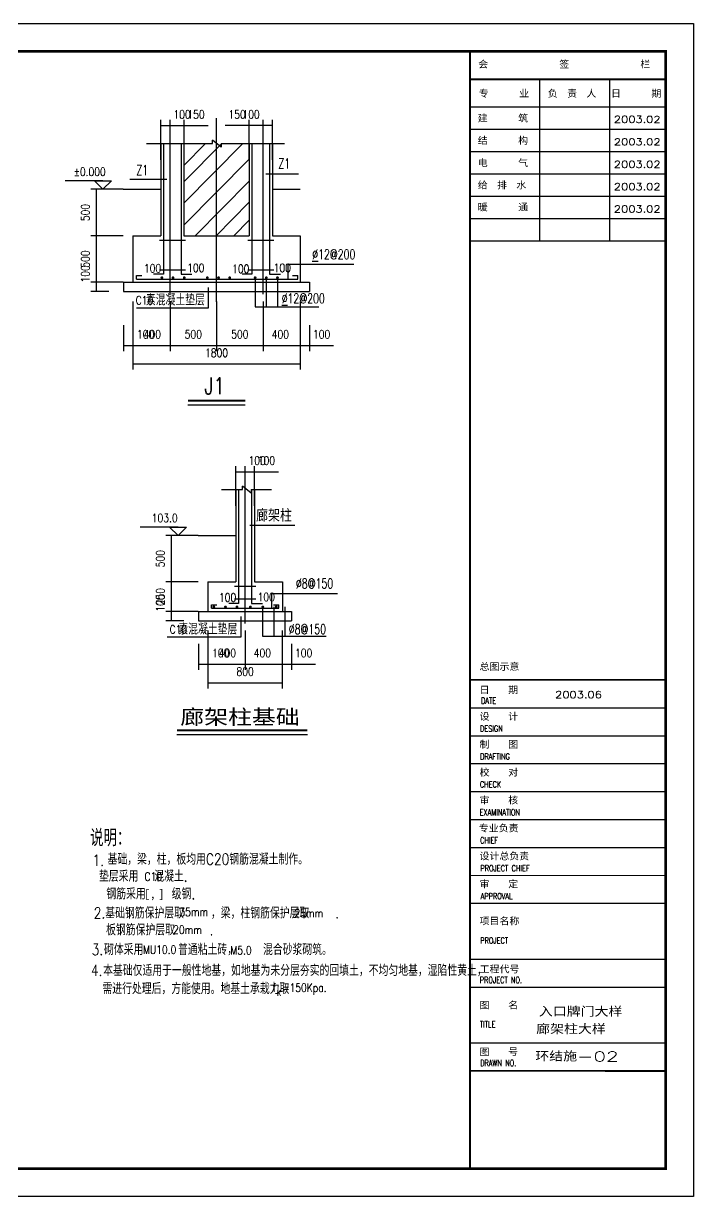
# Model space of a CAD drawing. Extents: x 0 to 180077, y 0 to 85122.
# Drawn here: x 96067 to 120049, y 45 to 42045 of the extents above; entities that cross this region are included whole.
import ezdxf
from ezdxf.enums import TextEntityAlignment as Align

# ---------------------------------------------------------------- set-up
doc = ezdxf.new("R2010")
doc.units = 0
doc.header["$LTSCALE"] = 1000
doc.header["$MEASUREMENT"] = 0
for name, color, linetype in [('2', 2, 'Continuous'), ('4', 4, 'Continuous'), ('ASD_BAR', 1, 'Continuous'), ('D', 3, 'Continuous'), ('GJ', 5, 'Continuous'), ('PUB_DIM', 3, 'Continuous'), ('PUB_TEXT', 7, 'Continuous'), ('PUB_TITLE', 4, 'Continuous'), ('T', 7, 'Continuous'), ('TEXT', 3, 'Continuous'), ('TK', 7, 'Continuous'), ('粗可见', 140, 'Continuous'), ('细可见', 14, 'Continuous')]:
    doc.layers.add(name, color=color, linetype=linetype)
doc.styles.add('_HZHT', font='txt.shx', dxfattribs={"width": 1.5, "bigfont": 'HZHT.shx'})
doc.styles.add('_HZXY', font='txt.shx', dxfattribs={"width": 1.7, "bigfont": 'HZXY.shx'})
doc.styles.add('_ST64F', font='txt.shx', dxfattribs={"width": 1.5, "bigfont": 'ST64F.shx'})
doc.styles.add('ASDDIM', font='SIMPLEX.shx', dxfattribs={"width": 0.8, "bigfont": 'HZTXT.shx'})
doc.styles.add('DIM_FONT', font='SIMPLEX.shx', dxfattribs={"width": 0.8})
doc.styles.add('HZ', font='txt.shx', dxfattribs={"width": 0.7, "bigfont": 'hztxt.shx'})
doc.styles.add('ROMANS', font='ROMANS', dxfattribs={"width": 0.7})
doc.styles.add('SIM', font='txt1.shx', dxfattribs={"width": 0.8, "bigfont": 'bigfont.shx'})
doc.styles.add('SIMP', font='TXT.shx', dxfattribs={"width": 0.8, "bigfont": 'HZTXT.shx'})
doc.styles.add('TXT', font='txt')
doc.dimstyles.new('ASD25IN100', dxfattribs={"dimscale": 100, "dimtxt": 3, "dimasz": 0.01, "dimexe": 2, "dimexo": 3.5, "dimgap": 1.5, "dimtad": 0, "dimdec": 0, "dimlfac": 0.25, "dimzin": 0, "dimdsep": 46, "dimtxsty": 'ASDDIM', "dimcen": 0, "dimdle": 100, "dimclrd": 3, "dimclre": 3, "dimclrt": 7, "dimadec": 0, "dimazin": 0, "dimtfac": 1, "dimtdec": 0, "dimtmove": 2, "dimatfit": 3, "dimfxl": 1, "dimtvp": 1, "dimtolj": 1, "dimtzin": 0, "dimarcsym": 0})

# ---------------------------------------------------------------- blocks, each defined once
blk = doc.blocks.new('*U29')
at = {"color": 3, "lineweight": -2}
for p, q in [((99981, 30749), (99981, 29653)), ((105975, 30749), (105975, 29653)), ((99982, 29853), (105974, 29853)), ((99982, 29853), (105974, 29853))]:
    blk.add_line(p, q, dxfattribs=at)
at = {"color": 3}
for points in [[(99981, 29853), (99982, 29852), (99982, 29853)], [(105975, 29853), (105974, 29852), (105974, 29853)]]:
    blk.add_solid(points, dxfattribs=at)
at = {"color": 7, "insert": (102978, 30253), "char_height": 300, "width": 0.000000001, "attachment_point": 5, "style": 'ASDDIM'}
blk.add_mtext('1800', dxfattribs=at)
blk = doc.blocks.new('*U127')
at = {"color": 3, "lineweight": -2}
for p, q in [((101313, 32094), (101313, 30317)), ((102978, 32094), (102978, 30317)), ((101314, 30517), (102977, 30517)), ((101314, 30517), (102977, 30517))]:
    blk.add_line(p, q, dxfattribs=at)
at = {"color": 3}
for points in [[(101313, 30517), (101314, 30516), (101314, 30517)], [(102978, 30517), (102977, 30516), (102977, 30517)]]:
    blk.add_solid(points, dxfattribs=at)
at = {"color": 7, "insert": (102146, 30917), "char_height": 300, "width": 0.000000001, "attachment_point": 5, "style": 'ASDDIM'}
blk.add_mtext('500', dxfattribs=at)
blk = doc.blocks.new('*U178')
at = {"color": 3, "lineweight": -2}
for p, q in [((99648, 31246), (99648, 30317)), ((99981, 31246), (99981, 30317)), ((99648, 30517), (100868, 30517)), ((99648, 30517), (100868, 30517)), ((99649, 30517), (99980, 30517)), ((99649, 30517), (99980, 30517))]:
    blk.add_line(p, q, dxfattribs=at)
at = {"color": 3}
for points in [[(99648, 30517), (99649, 30516), (99649, 30517)], [(99981, 30517), (99980, 30516), (99980, 30517)]]:
    blk.add_solid(points, dxfattribs=at)
at = {"color": 7, "insert": (100439, 30917), "char_height": 300, "width": 0.000000001, "attachment_point": 5, "style": 'ASDDIM'}
blk.add_mtext('100', dxfattribs=at)
blk = doc.blocks.new('*U192')
at = {"color": 3, "lineweight": -2}
for p, q in [((99981, 32094), (99981, 30317)), ((101313, 32094), (101313, 30317)), ((99982, 30517), (101312, 30517)), ((99982, 30517), (101312, 30517))]:
    blk.add_line(p, q, dxfattribs=at)
at = {"color": 3}
for points in [[(99981, 30517), (99982, 30516), (99982, 30517)], [(101313, 30517), (101312, 30516), (101312, 30517)]]:
    blk.add_solid(points, dxfattribs=at)
at = {"color": 7, "insert": (100681, 30917), "char_height": 300, "width": 0.000000001, "attachment_point": 5, "style": 'ASDDIM'}
blk.add_mtext('400', dxfattribs=at)
blk = doc.blocks.new('*U203')
at = {"color": 3, "lineweight": -2}
for p, q in [((98679, 32779), (98679, 33380)), ((98679, 32779), (98679, 33380)), ((99117, 32779), (98479, 32779)), ((98679, 32447), (98679, 32778)), ((98679, 32447), (98679, 32778)), ((99117, 32446), (98479, 32446))]:
    blk.add_line(p, q, dxfattribs=at)
at = {"color": 3}
for points in [[(98679, 32779), (98679, 32778), (98678, 32778)], [(98679, 32446), (98679, 32447), (98678, 32447)]]:
    blk.add_solid(points, dxfattribs=at)
at = {"color": 7, "insert": (98279, 33080), "char_height": 300, "width": 0.000000001, "attachment_point": 5, "rotation": 90, "style": 'ASDDIM'}
blk.add_mtext('100', dxfattribs=at)
blk = doc.blocks.new('*U204')
at = {"color": 3, "lineweight": -2}
for p, q in [((100980, 37167), (100980, 38589)), ((100981, 38389), (101312, 38389)), ((100981, 38389), (101312, 38389)), ((101313, 37167), (101313, 38589)), ((101313, 38389), (102172, 38389)), ((101313, 38389), (102172, 38389))]:
    blk.add_line(p, q, dxfattribs=at)
at = {"color": 3}
for points in [[(100980, 38389), (100981, 38389), (100981, 38389)], [(101313, 38389), (101312, 38389), (101312, 38389)]]:
    blk.add_solid(points, dxfattribs=at)
at = {"color": 7, "insert": (101743, 38789), "char_height": 300, "width": 0.000000001, "attachment_point": 5, "style": 'ASDDIM'}
blk.add_mtext('100', dxfattribs=at)
blk = doc.blocks.new('*U205')
at = {"color": 3, "lineweight": -2}
for p, q in [((101313, 37167), (101313, 38589)), ((101314, 38389), (101812, 38389)), ((101314, 38389), (101812, 38389)), ((101813, 37167), (101813, 38589)), ((101813, 38389), (102672, 38389)), ((101813, 38389), (102672, 38389))]:
    blk.add_line(p, q, dxfattribs=at)
at = {"color": 3}
for points in [[(101313, 38389), (101314, 38389), (101314, 38389)], [(101813, 38389), (101812, 38389), (101812, 38389)]]:
    blk.add_solid(points, dxfattribs=at)
at = {"color": 7, "insert": (102243, 38789), "char_height": 300, "width": 0.000000001, "attachment_point": 5, "style": 'ASDDIM'}
blk.add_mtext('150', dxfattribs=at)
blk = doc.blocks.new('*U206')
at = {"color": 3, "lineweight": -2}
for p, q in [((99631, 34444), (98479, 34444)), ((98679, 32780), (98679, 34443)), ((98679, 32780), (98679, 34443)), ((99631, 32779), (98479, 32779))]:
    blk.add_line(p, q, dxfattribs=at)
at = {"color": 3}
for points in [[(98679, 34444), (98679, 34443), (98678, 34443)], [(98679, 32779), (98679, 32780), (98678, 32780)]]:
    blk.add_solid(points, dxfattribs=at)
at = {"color": 7, "insert": (98279, 33611), "char_height": 300, "width": 0.000000001, "attachment_point": 5, "rotation": 90, "style": 'ASDDIM'}
blk.add_mtext('500', dxfattribs=at)
blk = doc.blocks.new('*U207')
at = {"color": 3, "lineweight": -2}
for p, q in [((105975, 31246), (105975, 30317)), ((106308, 31246), (106308, 30317)), ((105976, 30517), (106307, 30517)), ((105976, 30517), (106307, 30517)), ((106308, 30517), (107167, 30517)), ((106308, 30517), (107167, 30517))]:
    blk.add_line(p, q, dxfattribs=at)
at = {"color": 3}
for points in [[(105975, 30517), (105976, 30516), (105976, 30517)], [(106308, 30517), (106307, 30516), (106307, 30517)]]:
    blk.add_solid(points, dxfattribs=at)
at = {"color": 7, "insert": (106738, 30917), "char_height": 300, "width": 0.000000001, "attachment_point": 5, "style": 'ASDDIM'}
blk.add_mtext('100', dxfattribs=at)
blk = doc.blocks.new('*U208')
at = {"color": 3, "lineweight": -2}
for p, q in [((104643, 32094), (104643, 30317)), ((105975, 32094), (105975, 30317)), ((104644, 30517), (105974, 30517)), ((104644, 30517), (105974, 30517))]:
    blk.add_line(p, q, dxfattribs=at)
at = {"color": 3}
for points in [[(104643, 30517), (104644, 30516), (104644, 30517)], [(105975, 30517), (105974, 30516), (105974, 30517)]]:
    blk.add_solid(points, dxfattribs=at)
at = {"color": 7, "insert": (105261, 30917), "char_height": 300, "width": 0.000000001, "attachment_point": 5, "style": 'ASDDIM'}
blk.add_mtext('400', dxfattribs=at)
blk = doc.blocks.new('*U217')
at = {"color": 3, "lineweight": -2}
for p, q in [((104643, 38389), (103784, 38389)), ((104643, 38389), (103784, 38389)), ((104643, 37167), (104643, 38589)), ((104975, 38389), (104644, 38389)), ((104975, 38389), (104644, 38389)), ((104976, 37167), (104976, 38589))]:
    blk.add_line(p, q, dxfattribs=at)
at = {"color": 3}
for points in [[(104643, 38389), (104644, 38389), (104644, 38389)], [(104976, 38389), (104975, 38389), (104975, 38389)]]:
    blk.add_solid(points, dxfattribs=at)
at = {"color": 7, "insert": (104213, 38789), "char_height": 300, "width": 0.000000001, "attachment_point": 5, "style": 'ASDDIM'}
blk.add_mtext('100', dxfattribs=at)
blk = doc.blocks.new('*U231')
at = {"color": 3, "lineweight": -2}
for p, q in [((104144, 38389), (103284, 38389)), ((104144, 38389), (103284, 38389)), ((104144, 37167), (104144, 38589)), ((104642, 38389), (104145, 38389)), ((104642, 38389), (104145, 38389)), ((104643, 37167), (104643, 38589))]:
    blk.add_line(p, q, dxfattribs=at)
at = {"color": 3}
for points in [[(104144, 38389), (104145, 38389), (104145, 38389)], [(104643, 38389), (104642, 38389), (104642, 38389)]]:
    blk.add_solid(points, dxfattribs=at)
at = {"color": 7, "insert": (103713, 38789), "char_height": 300, "width": 0.000000001, "attachment_point": 5, "style": 'ASDDIM'}
blk.add_mtext('150', dxfattribs=at)
blk = doc.blocks.new('*U244')
at = {"color": 3, "lineweight": -2}
for p, q in [((102978, 32094), (102978, 30317)), ((104643, 32094), (104643, 30317)), ((102979, 30517), (104642, 30517)), ((102979, 30517), (104642, 30517))]:
    blk.add_line(p, q, dxfattribs=at)
at = {"color": 3}
for points in [[(102978, 30517), (102979, 30516), (102979, 30517)], [(104643, 30517), (104642, 30516), (104642, 30517)]]:
    blk.add_solid(points, dxfattribs=at)
at = {"color": 7, "insert": (103811, 30917), "char_height": 300, "width": 0.000000001, "attachment_point": 5, "style": 'ASDDIM'}
blk.add_mtext('500', dxfattribs=at)
blk = doc.blocks.new('*U302')
at = {"color": 3, "lineweight": -2}
for p, q in [((99631, 36109), (98479, 36109)), ((98679, 34445), (98679, 36108)), ((98679, 34445), (98679, 36108)), ((99631, 34444), (98479, 34444))]:
    blk.add_line(p, q, dxfattribs=at)
at = {"color": 3}
for points in [[(98679, 36109), (98679, 36108), (98678, 36108)], [(98679, 34444), (98679, 34445), (98678, 34445)]]:
    blk.add_solid(points, dxfattribs=at)
at = {"color": 7, "insert": (98279, 35276), "char_height": 300, "width": 0.000000001, "attachment_point": 5, "rotation": 90, "style": 'ASDDIM'}
blk.add_mtext('500', dxfattribs=at)
blk = doc.blocks.new('*U1')
at = {"color": 3, "lineweight": -2}
for p, q in [((102668, 19336), (102668, 18240)), ((105332, 19484), (105332, 18240)), ((102669, 18440), (105331, 18440)), ((102669, 18440), (105331, 18440))]:
    blk.add_line(p, q, dxfattribs=at)
at = {"color": 3}
for points in [[(102668, 18440), (102669, 18440), (102669, 18440)], [(105332, 18440), (105331, 18440), (105331, 18440)]]:
    blk.add_solid(points, dxfattribs=at)
at = {"color": 7, "insert": (104000, 18840), "char_height": 300, "width": 0.000000001, "attachment_point": 5, "style": 'ASDDIM'}
blk.add_mtext('800', dxfattribs=at)
blk = doc.blocks.new('*U16')
at = {"color": 3, "lineweight": -2}
for p, q in [((102335, 19834), (102335, 18904)), ((102668, 19834), (102668, 18904)), ((102335, 19104), (103555, 19104)), ((102335, 19104), (103555, 19104)), ((102336, 19104), (102667, 19104)), ((102336, 19104), (102667, 19104))]:
    blk.add_line(p, q, dxfattribs=at)
at = {"color": 3}
for points in [[(102335, 19104), (102336, 19104), (102336, 19104)], [(102668, 19104), (102667, 19104), (102667, 19104)]]:
    blk.add_solid(points, dxfattribs=at)
at = {"color": 7, "insert": (103126, 19504), "char_height": 300, "width": 0.000000001, "attachment_point": 5, "style": 'ASDDIM'}
blk.add_mtext('100', dxfattribs=at)
blk = doc.blocks.new('*U139')
at = {"color": 3, "lineweight": -2}
for p, q in [((102668, 20309), (102668, 18904)), ((104000, 20309), (104000, 18904)), ((102669, 19104), (103999, 19104)), ((102669, 19104), (103999, 19104))]:
    blk.add_line(p, q, dxfattribs=at)
at = {"color": 3}
for points in [[(102668, 19104), (102669, 19104), (102669, 19104)], [(104000, 19104), (103999, 19104), (103999, 19104)]]:
    blk.add_solid(points, dxfattribs=at)
at = {"color": 7, "insert": (103367, 19504), "char_height": 300, "width": 0.000000001, "attachment_point": 5, "style": 'ASDDIM'}
blk.add_mtext('400', dxfattribs=at)
blk = doc.blocks.new('*U177')
at = {"color": 3, "lineweight": -2}
for p, q in [((101365, 20993), (101365, 21594)), ((101365, 20993), (101365, 21594)), ((101803, 20993), (101165, 20993)), ((101803, 20660), (101165, 20660)), ((101365, 20661), (101365, 20992)), ((101365, 20661), (101365, 20992))]:
    blk.add_line(p, q, dxfattribs=at)
at = {"color": 3}
for points in [[(101365, 20993), (101365, 20992), (101365, 20992)], [(101365, 20660), (101365, 20661), (101365, 20661)]]:
    blk.add_solid(points, dxfattribs=at)
at = {"color": 7, "insert": (100965, 21294), "char_height": 300, "width": 0.000000001, "attachment_point": 5, "rotation": 90, "style": 'ASDDIM'}
blk.add_mtext('100', dxfattribs=at)
blk = doc.blocks.new('*U189')
at = {"color": 3, "lineweight": -2}
for p, q in [((103667, 24773), (103667, 26195)), ((104000, 24773), (104000, 26195)), ((103668, 25995), (103999, 25995)), ((103668, 25995), (103999, 25995)), ((104000, 25995), (104859, 25995)), ((104000, 25995), (104859, 25995))]:
    blk.add_line(p, q, dxfattribs=at)
at = {"color": 3}
for points in [[(103667, 25995), (103668, 25995), (103668, 25995)], [(104000, 25995), (103999, 25995), (103999, 25995)]]:
    blk.add_solid(points, dxfattribs=at)
at = {"color": 7, "insert": (104430, 26395), "char_height": 300, "width": 0.000000001, "attachment_point": 5, "style": 'ASDDIM'}
blk.add_mtext('100', dxfattribs=at)
blk = doc.blocks.new('*U202')
at = {"color": 3, "lineweight": -2}
for p, q in [((104000, 24773), (104000, 26195)), ((104334, 24773), (104334, 26195)), ((104001, 25995), (104333, 25995)), ((104001, 25995), (104333, 25995)), ((104334, 25995), (105193, 25995)), ((104334, 25995), (105193, 25995))]:
    blk.add_line(p, q, dxfattribs=at)
at = {"color": 3}
for points in [[(104000, 25995), (104001, 25995), (104001, 25995)], [(104334, 25995), (104333, 25995), (104333, 25995)]]:
    blk.add_solid(points, dxfattribs=at)
at = {"color": 7, "insert": (104764, 26395), "char_height": 300, "width": 0.000000001, "attachment_point": 5, "style": 'ASDDIM'}
blk.add_mtext('100', dxfattribs=at)
blk = doc.blocks.new('*U214')
at = {"color": 3, "lineweight": -2}
for p, q in [((102318, 22050), (101165, 22050)), ((101365, 20994), (101365, 22049)), ((101365, 20994), (101365, 22049)), ((102318, 20993), (101165, 20993))]:
    blk.add_line(p, q, dxfattribs=at)
at = {"color": 3}
for points in [[(101365, 22050), (101365, 22049), (101365, 22049)], [(101365, 20993), (101365, 20994), (101365, 20994)]]:
    blk.add_solid(points, dxfattribs=at)
at = {"color": 7, "insert": (100965, 21522), "char_height": 300, "width": 0.000000001, "attachment_point": 5, "rotation": 90, "style": 'ASDDIM'}
blk.add_mtext('250', dxfattribs=at)
blk = doc.blocks.new('*U227')
at = {"color": 3, "lineweight": -2}
for p, q in [((105332, 19834), (105332, 18904)), ((105665, 19834), (105665, 18904)), ((105333, 19104), (105664, 19104)), ((105333, 19104), (105664, 19104)), ((105665, 19104), (106524, 19104)), ((105665, 19104), (106524, 19104))]:
    blk.add_line(p, q, dxfattribs=at)
at = {"color": 3}
for points in [[(105332, 19104), (105333, 19104), (105333, 19104)], [(105665, 19104), (105664, 19104), (105664, 19104)]]:
    blk.add_solid(points, dxfattribs=at)
at = {"color": 7, "insert": (106095, 19504), "char_height": 300, "width": 0.000000001, "attachment_point": 5, "style": 'ASDDIM'}
blk.add_mtext('100', dxfattribs=at)
blk = doc.blocks.new('*U239')
at = {"color": 3, "lineweight": -2}
for p, q in [((104000, 20309), (104000, 18904)), ((105332, 20309), (105332, 18904)), ((104001, 19104), (105331, 19104)), ((104001, 19104), (105331, 19104))]:
    blk.add_line(p, q, dxfattribs=at)
at = {"color": 3}
for points in [[(104000, 19104), (104001, 19104), (104001, 19104)], [(105332, 19104), (105331, 19104), (105331, 19104)]]:
    blk.add_solid(points, dxfattribs=at)
at = {"color": 7, "insert": (104617, 19504), "char_height": 300, "width": 0.000000001, "attachment_point": 5, "style": 'ASDDIM'}
blk.add_mtext('400', dxfattribs=at)
blk = doc.blocks.new('*U112')
at = {"color": 3, "lineweight": -2}
for p, q in [((102318, 23715), (101165, 23715)), ((101365, 22051), (101365, 23714)), ((101365, 22051), (101365, 23714)), ((102318, 22050), (101165, 22050))]:
    blk.add_line(p, q, dxfattribs=at)
at = {"color": 3}
for points in [[(101365, 23715), (101365, 23714), (101365, 23714)], [(101365, 22050), (101365, 22051), (101365, 22051)]]:
    blk.add_solid(points, dxfattribs=at)
at = {"color": 7, "insert": (100965, 22882), "char_height": 300, "width": 0.000000001, "attachment_point": 5, "rotation": 90, "style": 'ASDDIM'}
blk.add_mtext('500', dxfattribs=at)

msp = doc.modelspace()

# ---------------------------------------------------------------- linework, layer by layer
at = {"layer": 'ASD_BAR', "linetype": 'Continuous'}
for points in [[(100995.9, 32941.8, 50, 50, 1), (101045.9, 32941.8, 50, 50, 1)], [(101395.9, 32941.8, 50, 50, 1), (101445.9, 32941.8, 50, 50, 1)], [(101795.9, 32941.8, 50, 50, 1), (101845.9, 32941.8, 50, 50, 1)], [(102623, 32941.8, 50, 50, 1), (102673, 32941.8, 50, 50, 1)], [(103023, 32941.8, 50, 50, 1), (103073, 32941.8, 50, 50, 1)], [(103423, 32941.8, 50, 50, 1), (103473, 32941.8, 50, 50, 1)], [(104333.7, 32941.8, 50, 50, 1), (104383.7, 32941.8, 50, 50, 1)], [(104733.7, 32941.8, 50, 50, 1), (104783.7, 32941.8, 50, 50, 1)], [(105133.7, 32941.8, 50, 50, 1), (105183.7, 32941.8, 50, 50, 1)], [(102854.6, 21156.3, 50, 50, 1), (102904.6, 21156.3, 50, 50, 1)], [(103272.5, 21156.3, 50, 50, 1), (103322.5, 21156.3, 50, 50, 1)], [(103682.3, 21156.3, 50, 50, 1), (103732.3, 21156.3, 50, 50, 1)], [(104164.7, 21156.3, 50, 50, 1), (104214.7, 21156.3, 50, 50, 1)], [(104608.7, 21156.3, 50, 50, 1), (104658.7, 21156.3, 50, 50, 1)], [(105090.2, 21156.3, 50, 50, 1), (105140.2, 21156.3, 50, 50, 1)]]:
    msp.add_lwpolyline(points, format="xyseb", close=True, dxfattribs=at)
at = {"layer": 'D'}
msp.add_lwpolyline([(101955, 28394.2), (104004.5, 28394.2)], dxfattribs=at)
at = {"layer": 'GJ'}
for p, q in [((101080, 37749.9), (101080, 33065.7)), ((101712.7, 37749.9), (101712.7, 33065.7)), ((104243.5, 37749.9), (104243.5, 33065.7)), ((104876.2, 37749.9), (104876.2, 33065.7)), ((99631.1, 36108.8), (100980.1, 36108.8)), ((104976.1, 36108.8), (105975.1, 36108.8)), ((100935.3, 34291.3), (101861.9, 34291.3)), ((104098.8, 34291.3), (105025.4, 34291.3)), ((100935.3, 33227.1), (101861.9, 33227.1)), ((104098.8, 33227.1), (105025.4, 33227.1)), ((100112.4, 33021.1), (100298.1, 33021.1)), ((100112.4, 32895.3), (100112.4, 33021.1)), ((100112.4, 32895.3), (105881.6, 32895.3)), ((101080, 33065.7), (100725.7, 33065.7)), ((101712.7, 33065.7), (102098.7, 33065.7)), ((104243.5, 33065.7), (103889.2, 33065.7)), ((104876.2, 33065.7), (105262.2, 33065.7)), ((105696, 33021.1), (105881.6, 33021.1)), ((105881.6, 32895.3), (105881.6, 33021.1)), ((103766.4, 25356.1), (103766.4, 21280.2)), ((104234.1, 25356.1), (104234.1, 21280.2)), ((102317.5, 23715), (103666.5, 23715)), ((103621.8, 21897.5), (104383.4, 21897.5)), ((103621.8, 21441.6), (104383.4, 21441.6)), ((102798.9, 21235.6), (102984.5, 21235.6)), ((102798.9, 21109.8), (102798.9, 21235.6)), ((102798.9, 21109.8), (105202.9, 21109.8)), ((103766.4, 21280.2), (103412.2, 21280.2)), ((104234.1, 21280.2), (104620.1, 21280.2)), ((105017.3, 21235.6), (105202.9, 21235.6)), ((105202.9, 21109.8), (105202.9, 21235.6))]:
    msp.add_line(p, q, dxfattribs=at)
at = {"layer": 'PUB_DIM'}
for p, q in [((98913.3, 36408.8), (97560.6, 36408.8)), ((98613.3, 36408.8), (99213.3, 36408.8)), ((98913.3, 36108.8), (98613.3, 36408.8)), ((99213.3, 36408.8), (98913.3, 36108.8)), ((101599.7, 24015), (100247, 24015)), ((101299.7, 24015), (101899.7, 24015)), ((101599.7, 23715), (101299.7, 24015)), ((101899.7, 24015), (101599.7, 23715))]:
    msp.add_line(p, q, dxfattribs=at)
at = {"layer": 'PUB_TEXT', "linetype": 'Continuous'}
msp.add_lwpolyline([(101955, 28544.2, 70, 70, 0), (104004.5, 28544.2, 70, 70, 0)], format="xyseb", dxfattribs=at)
at = {"layer": 'PUB_TEXT'}
msp.add_lwpolyline([(101560.1, 16735.3, 70, 70, 0), (106229.1, 16735.3, 70, 70, 0)], format="xyseb", dxfattribs=at)
msp.add_lwpolyline([(101560.1, 16585.3), (106229.1, 16585.3)], dxfattribs=at)
at = {"layer": 'PUB_TITLE'}
msp.add_lwpolyline([(60648.7, 45.2), (60648.7, 42045.2), (120048.7, 42045.2), (120048.7, 45.2)], close=True, dxfattribs=at)
msp.add_lwpolyline([(63148.7, 1045.2, 100, 100, 0), (119048.7, 1045.2, 100, 100, 0), (119048.7, 41045.2, 100, 100, 0), (63148.7, 41045.2, 100, 100, 0)], format="xyseb", close=True, dxfattribs=at)
at = {"layer": 'TEXT'}
for p, q in [((104746.4, 36658.6), (105906.1, 36658.6)), ((101195, 36459.5), (99872.3, 36459.5)), ((105538.3, 32895.3), (105538.3, 33427.3)), ((105538.3, 33427.3), (107893.7, 33427.3)), ((104358.7, 32941.8), (104358.7, 31896.2)), ((104758.7, 32941.8), (104758.7, 31896.2)), ((105158.7, 32941.8), (105158.7, 31896.2)), ((102680.4, 32597), (102680.4, 31853.8)), ((102680.4, 31853.8), (100109.3, 31853.8)), ((104358.7, 31896.2), (106640.6, 31896.2)), ((105780.3, 24065.6), (104173, 24065.6)), ((104954.5, 21109.8), (104954.5, 21641.8)), ((104954.5, 21641.8), (107309.8, 21641.8)), ((104624.2, 21156.3), (104624.2, 20110.7)), ((105024.2, 21156.3), (105024.2, 20110.7)), ((105424.2, 21156.3), (105424.2, 20110.7)), ((103842.6, 20811.6), (103842.6, 20068.4)), ((103842.6, 20068.4), (101213.5, 20068.4)), ((104624.2, 20110.7), (106906.2, 20110.7))]:
    msp.add_line(p, q, dxfattribs=at)
at = {"layer": 'TK'}
for p, q in [((114550.8, 34245.1), (114551.2, 40045.1)), ((117050.8, 34244.9), (117051.2, 40044.9)), ((119051.2, 39044.7), (112051.2, 39045.3)), ((119051.1, 38244.7), (112051.1, 38245.3)), ((119051.1, 37444.7), (112051.1, 37445.3)), ((119051, 36644.7), (112051, 36645.3)), ((119050.9, 35844.7), (112050.9, 35845.3)), ((119050.9, 35044.7), (112050.9, 35045.3)), ((119050.8, 34244.7), (112050.8, 34245.3)), ((112049.7, 18545.9), (119049.7, 18545.4)), ((112049.7, 18545.4), (119049.7, 18544.9)), ((112049.6, 17545.4), (119049.6, 17544.9)), ((112049.5, 16545.4), (119049.5, 16544.9)), ((112049.5, 15545.4), (119049.5, 15544.9)), ((112049.4, 14545.4), (119049.4, 14544.9)), ((112049.3, 13545.4), (119049.3, 13544.9)), ((112049.2, 12545.4), (119049.2, 12544.9)), ((112049.2, 11545.4), (119049.2, 11544.9)), ((112049.1, 10545.4), (119049.1, 10544.9)), ((112048.9, 8545.4), (119048.9, 8544.9)), ((112048.9, 7545.4), (119048.9, 7544.9)), ((112048.7, 5545.4), (119048.7, 5544.9))]:
    msp.add_line(p, q, dxfattribs=at)
for points in [[(112048.4, 1045.4, 70, 70, 0), (112051.3, 41045.3, 70, 70, 0)], [(112051.2, 40045.3, 70, 70, 0), (119051.2, 40044.7, 70, 70, 0)], [(112049.7, 18545.4, 70, 70, 0), (119049.7, 18544.9, 70, 70, 0)], [(112048.7, 4545.4, 70, 70, 0), (119048.7, 4544.9, 70, 70, 0)]]:
    msp.add_lwpolyline(points, format="xyseb", dxfattribs=at)
at = {"layer": '粗可见'}
for p, q in [((103143.4, 37622), (102834.4, 37869)), ((102834.4, 37749.9), (102834.4, 37869)), ((100469.1, 37749.9), (102834.4, 37749.9)), ((100980.1, 37749.9), (100980.1, 34443.8)), ((101812.6, 37749.9), (101812.6, 34443.8)), ((101812.6, 36964.4), (102588, 37749.9)), ((101812.6, 36373.2), (103171.7, 37749.9)), ((101812.6, 35612.8), (103922.4, 37749.9)), ((103143.4, 37749.9), (105410, 37749.9)), ((103143.4, 37749.9), (103143.4, 37622)), ((104143.6, 37749.9), (104143.6, 34443.8)), ((104976.1, 37749.9), (104976.1, 34443.8)), ((101812.6, 34821.4), (104143.6, 37182.6)), ((102208.2, 34443.8), (104143.6, 36404.3)), ((102965.5, 34443.8), (104136.2, 35629.6)), ((103595.4, 34443.8), (104143.6, 34999)), ((99981.1, 34443.8), (100980.1, 34443.8)), ((99981.1, 34443.8), (99981.1, 32778.8)), ((101812.6, 34443.8), (104143.6, 34443.8)), ((104976.1, 34443.8), (105975.1, 34443.8)), ((105975.1, 34443.8), (105975.1, 32778.8)), ((99648.1, 32778.8), (106308.1, 32778.8)), ((99648.1, 32778.8), (99648.1, 32445.8)), ((106308.1, 32778.8), (106308.1, 32445.8)), ((99648.1, 32445.8), (106308.1, 32445.8)), ((103155.6, 25356.1), (103905, 25356.1)), ((103666.5, 25356.1), (103666.5, 22050)), ((104214, 25228.1), (103905, 25475.2)), ((103905, 25356.1), (103905, 25475.2)), ((104214, 25356.1), (104943.3, 25356.1)), ((104214, 25356.1), (104214, 25228.1)), ((104334, 25356.1), (104334, 22050)), ((102667.5, 22050), (103666.5, 22050)), ((102667.5, 22050), (102667.5, 20993.3)), ((104334, 22050), (105333, 22050)), ((105333, 22050), (105333, 20993.3)), ((102334.5, 20993.3), (105666, 20993.3)), ((102334.5, 20993.3), (102334.5, 20660.3)), ((102334.5, 20660.3), (105666, 20660.3)), ((105666, 20993.3), (105666, 20660.3))]:
    msp.add_line(p, q, dxfattribs=at)
at = {"layer": '细可见'}
for p, q in [((102978.1, 32079.4), (102978.1, 38650.1)), ((101313.1, 32351.4), (101313.1, 38170.3)), ((104643.1, 32351.4), (104643.1, 38202.8)), ((103999.5, 20565.9), (103999.5, 25776.4))]:
    msp.add_line(p, q, dxfattribs=at)

# ---------------------------------------------------------------- texts
at = {"color": 3, "style": 'HZ', "width": 0.7}
for s, p in [('Z1', (100110.3, 36618.3)), ('Z1', (105191.7, 36855.5)), ('%%U%%c%%u12@200', (106402.6, 33604.9)), ('%%U%%c%%u12@200', (105309.5, 32027.2)), ('%%c8@150', (105818.8, 21819.5)), ('%%c8@150', (105562.8, 20182.6))]:
    msp.add_text(s, height=350, dxfattribs=at).set_placement(p)
at = {"layer": '2', "style": 'ROMANS', "width": 0.7}
for s, p in [('DATE', (112717.9, 17689.7)), ('DESIGN', (112814.6, 16689.7)), ('DRAFTING', (112944.4, 15689.7)), ('CHECK', (112783, 14689.7)), ('EXAMINATION', (113115.1, 13689.6)), ('TITLE', (112679.4, 6102)), ('DRAWN NO.', (113058.8, 4714.5))]:
    msp.add_text(s, height=220, rotation=359.99582, dxfattribs=at).set_placement(p, align=Align.CENTER)
for s, p in [('CHIEF', (112408.9, 12689.7)), ('PROJECT CHIEF', (112421.7, 11689.7)), ('APPROVAL', (112429.4, 10689.7)), ('PROJECT', (112415.3, 9102)), ('PROJECT NO.', (112400.1, 7689.7))]:
    msp.add_text(s, height=220, rotation=359.99582, dxfattribs=at).set_placement(p)
at = {"layer": '4'}
for s, height, style, width, p in [('2003.02', 250, 'SIM', 1.2, (117198.5, 38482.1)), ('2003.02', 250, 'SIM', 1.2, (117198.5, 37682.1)), ('2003.02', 250, 'SIM', 1.2, (117198.4, 36882.1)), ('2003.02', 250, 'SIM', 1.2, (117198.3, 36082.1)), ('2003.02', 250, 'SIM', 1.2, (117198.3, 35282.1)), ('2003.06', 250, 'SIM', 1.2, (115095.7, 17883.6)), ('入口牌门大样', 350, '_HZHT', 1.5, (114512.8, 6484)), ('廊架柱大样', 350, '_HZHT', 1.5, (114416.8, 5859.3)), ('环结施-02', 350, '_HZHT', 1.5, (114386.6, 4883.4))]:
    msp.add_text(s, height=height, rotation=359.99582, dxfattribs=dict(at, style=style, width=width)).set_placement(p)
at = {"layer": 'PUB_DIM', "style": 'DIM_FONT', "width": 0.8}
for s, p in [('%%p0.000', (98435.1, 36735.3)), ('103.0', (101121.6, 24341.4))]:
    msp.add_text(s, height=300, dxfattribs=at).set_placement(p, align=Align.MIDDLE)
at = {"layer": 'PUB_TEXT', "linetype": 'Continuous', "style": 'SIMP', "width": 0.8}
msp.add_text('J1', height=600, dxfattribs=at).set_placement((102538.4, 28767.3))
at = {"layer": 'PUB_TEXT', "style": '_ST64F'}
msp.add_text('廊架柱', height=450, dxfattribs=at).set_placement((104393.4, 24203.3))
at = {"layer": 'PUB_TEXT', "style": '_ST64F', "width": 1.5}
msp.add_text('廊架柱基础', height=600, dxfattribs=at).set_placement((101679.3, 16896.3))
at = {"layer": 'T', "style": 'HZ', "width": 0.8}
for s, height, p in [('100', 300, (100378.4, 33127.4)), ('100', 300, (101926.4, 33144.6)), ('100', 300, (103534.7, 33110.3)), ('100', 300, (105022.5, 33144.6)), ('C10', 300, (100086, 31983.7)), ('100', 300, (103064.8, 21342)), ('100', 300, (104447.9, 21359.1)), ('C10', 300, (101297.8, 20198.2)), ('说明：', 600, (98450.8, 12586.8)), ('1.', 400, (98538.8, 11883.8)), ('基础，梁，柱，板均用C20钢筋混凝土制作。', 400, (99077.1, 11926.6)), ('C10', 300, (100398.1, 11350.5)), ('钢筋采用   级钢.', 400, (99035.1, 10684.3)), ('2.基础钢筋保护层取   ，梁，柱钢筋保护层取   .', 400, (98583.3, 9999.3)), ('35mm', 300, (101648.2, 10084.4)), ('25mm', 300, (105764.8, 10044.3)), ('板钢筋保护层取    .', 400, (99024.2, 9396.4)), ('20mm', 300, (101422.9, 9446.5)), ('3.', 400, (98511.2, 8688.1)), ('砌体采用    普通粘土砖，   混合砂浆砌筑。', 400, (98950.8, 8690.2)), ('MU10.0', 300, (100344.1, 8735.9)), ('M5.0', 300, (103472.3, 8710.5)), ('4.', 400, (98480.4, 7941.5)), ('本基础仅适用于一般性地基，如地基为未分层夯实的回填土，不均匀地基，湿陷性黄土，', 400, (98920, 7943.6)), ('需进行处理后，方能使用。地基土承栽力取        ', 400, (98894.7, 7292.3)), ('f =150Kpa.', 300, (104985, 7371.5)), ('K', 200, (105136.4, 7231.1))]:
    msp.add_text(s, height=height, dxfattribs=at).set_placement(p)
for s, p in [('素混凝土垫层', (102559.9, 31949.7, 400)), ('素混凝土垫层', (103722, 20164.2, 400)), ('垫层采用  混凝土.', (101942.3, 11316.4, 400))]:
    msp.add_text(s, height=400, dxfattribs=at).set_placement(p, align=Align.RIGHT)
at = {"layer": 'T', "style": 'TXT'}
for s, p in [('[,', (100390.3, 10730.8)), (']', (100904.3, 10730.8))]:
    msp.add_text(s, height=300, dxfattribs=at).set_placement(p)
at = {"layer": 'TK', "style": '_HZXY', "width": 1.5}
for s, p in [('会       签       栏', (112345.4, 40437.5)), ('专   业', (112360.6, 39391.7)), ('负 责 人', (114833.2, 39391.5)), ('日   期', (117094.5, 39391.3)), ('建   筑', (112326.1, 38506.9)), ('结   构', (112326, 37706.9)), ('电   气', (112326, 36906.9)), ('给 排 水', (112325.9, 36110.3)), ('暖   通 ', (112325.9, 35321.1)), ('总图示意', (112391.5, 18869.7)), ('日  期', (112391.5, 18036.4)), ('设  计', (112391.4, 17086.3)), ('制  图', (112391.3, 16086.3)), ('校  对', (112391.3, 15086.3)), ('审  核', (112391.2, 14086.3)), ('专业负责', (112362.1, 13086.3)), ('设计总负责', (112386.4, 12086.3)), ('审  定', (112391, 11086.3)), ('项目名称', (112389.7, 9763.4)), ('工程代号', (112390.8, 8040.2)), ('图  名', (112390.7, 6746.9)), ('图  号', (112390.5, 5078))]:
    msp.add_text(s, height=250, rotation=359.99582, dxfattribs=at).set_placement(p)

# ---------------------------------------------------------------- dimensions: what is measured, and where the dimension line sits
at = {"layer": 'PUB_TEXT', "linetype": 'Continuous'}
for base, p1, p2, text, picture, middle in [((101313.1, 38389.2), (100980.1, 36816.7), (101313.1, 36816.7), '100', '*U204', (101014.9, 38715.8)), ((101812.6, 38389.2), (101313.1, 36816.7), (101812.6, 36816.7), '150', '*U205', (101612.8, 38695.9)), ((104143.6, 38389.2), (104643.1, 36816.7), (104143.6, 36816.7), '150', '*U231', (104263.7, 38705.9)), ((104643.1, 38389.2), (104976.1, 36816.7), (104643.1, 36816.7), '100', '*U217', (104921.4, 38715.8)), ((99981.1, 30516.6), (99648.1, 31596.1), (99981.1, 31596.1), '100', '*U178', (99579.8, 30848)), ((106308.1, 30516.6), (105975.1, 31596.1), (106308.1, 31596.1), '100', '*U207', (106399.4, 30898.6)), ((103999.5, 25995.3), (103666.5, 24422.9), (103999.5, 24422.9), '100', '*U189', (103701.4, 26322)), ((104334, 25995.3), (103999.5, 24422.9), (104334, 24422.9), '100', '*U202', (104299.3, 26302.1)), ((102667.5, 19104.2), (102334.5, 20183.6), (102667.5, 20183.6), '100', '*U16', (102266.3, 19435.5)), ((105664.5, 19104.2), (105331.5, 20183.6), (105664.5, 20183.6), '100', '*U227', (105755.8, 19486.1))]:
    dim = msp.add_linear_dim(base=base, p1=p1, p2=p2, text=text, dimstyle='ASD25IN100', dxfattribs=at)
    dim.commit()
    dim.dimension.update_dxf_attribs({"geometry": picture, "text_midpoint": middle, "dimtype": 160})
for base, p1, p2, text, picture, middle in [((98678.6, 36108.8), (99981.1, 34443.8), (99981.1, 36108.8), '500', '*U302', (98378.6, 35276.3)), ((98678.6, 34443.8), (99981.1, 32778.8), (99981.1, 34443.8), '500', '*U206', (98378.6, 33611.3)), ((98678.6, 32778.8), (99466.7, 32445.8), (99466.7, 32778.8), '100', '*U203', (98103.6, 32612.3)), ((101365.1, 23715), (102667.5, 22050), (102667.5, 23715), '500', '*U112', (101065.1, 22882.5)), ((101365.1, 22050), (102667.5, 20993.3), (102667.5, 22050), '250', '*U214', (101065.1, 21521.6)), ((101365.1, 20993.3), (102153.2, 20660.3), (102153.2, 20993.3), '100', '*U177', (100790.1, 20218.5))]:
    dim = msp.add_linear_dim(base=base, p1=p1, p2=p2, angle=90, text=text, dimstyle='ASD25IN100', dxfattribs=at)
    dim.commit()
    dim.dimension.update_dxf_attribs({"geometry": picture, "text_midpoint": middle})
for base, p1, p2, picture, middle in [((101313.1, 30516.6), (99981.1, 32444), (101313.1, 32444), '*U192', (100680.5, 30860.6)), ((105975.1, 30516.6), (104643.1, 32444), (105975.1, 32444), '*U208', (105260.7, 30848)), ((103999.5, 19104.2), (102667.5, 20658.5), (103999.5, 20658.5), '*U139', (103367, 19448.2)), ((105331.5, 19104.2), (103999.5, 20658.5), (105331.5, 20658.5), '*U239', (104617.1, 19435.5))]:
    dim = msp.add_linear_dim(base=base, p1=p1, p2=p2, angle=0, text='400', dimstyle='ASD25IN100', dxfattribs=at)
    dim.commit()
    dim.dimension.update_dxf_attribs({"geometry": picture, "text_midpoint": middle, "dimtype": 161})
for p1, p2, picture, middle in [((101313.1, 32444), (102978.1, 32444), '*U127', (102145.6, 30816.6)), ((102978.1, 32444), (104643.1, 32444), '*U244', (103810.6, 30816.6))]:
    dim = msp.add_aligned_dim(p1=p1, p2=p2, distance=-1927.4, text='500', dimstyle='ASD25IN100', dxfattribs=at)
    dim.commit()
    dim.dimension.update_dxf_attribs({"geometry": picture, "text_midpoint": middle})
for base, p1, p2, text, picture, middle in [((105975.1, 29852.6), (99981.1, 31098.7), (105975.1, 31098.7), '1800', '*U29', (102978.1, 30152.6)), ((105331.5, 18440.1), (102667.5, 19686.2), (105331.5, 19833.6), '800', '*U1', (103999.5, 17758.8))]:
    dim = msp.add_linear_dim(base=base, p1=p1, p2=p2, text=text, dimstyle='ASD25IN100', dxfattribs=at)
    dim.commit()
    dim.dimension.update_dxf_attribs({"geometry": picture, "text_midpoint": middle})

doc.saveas('drawing.dxf')
